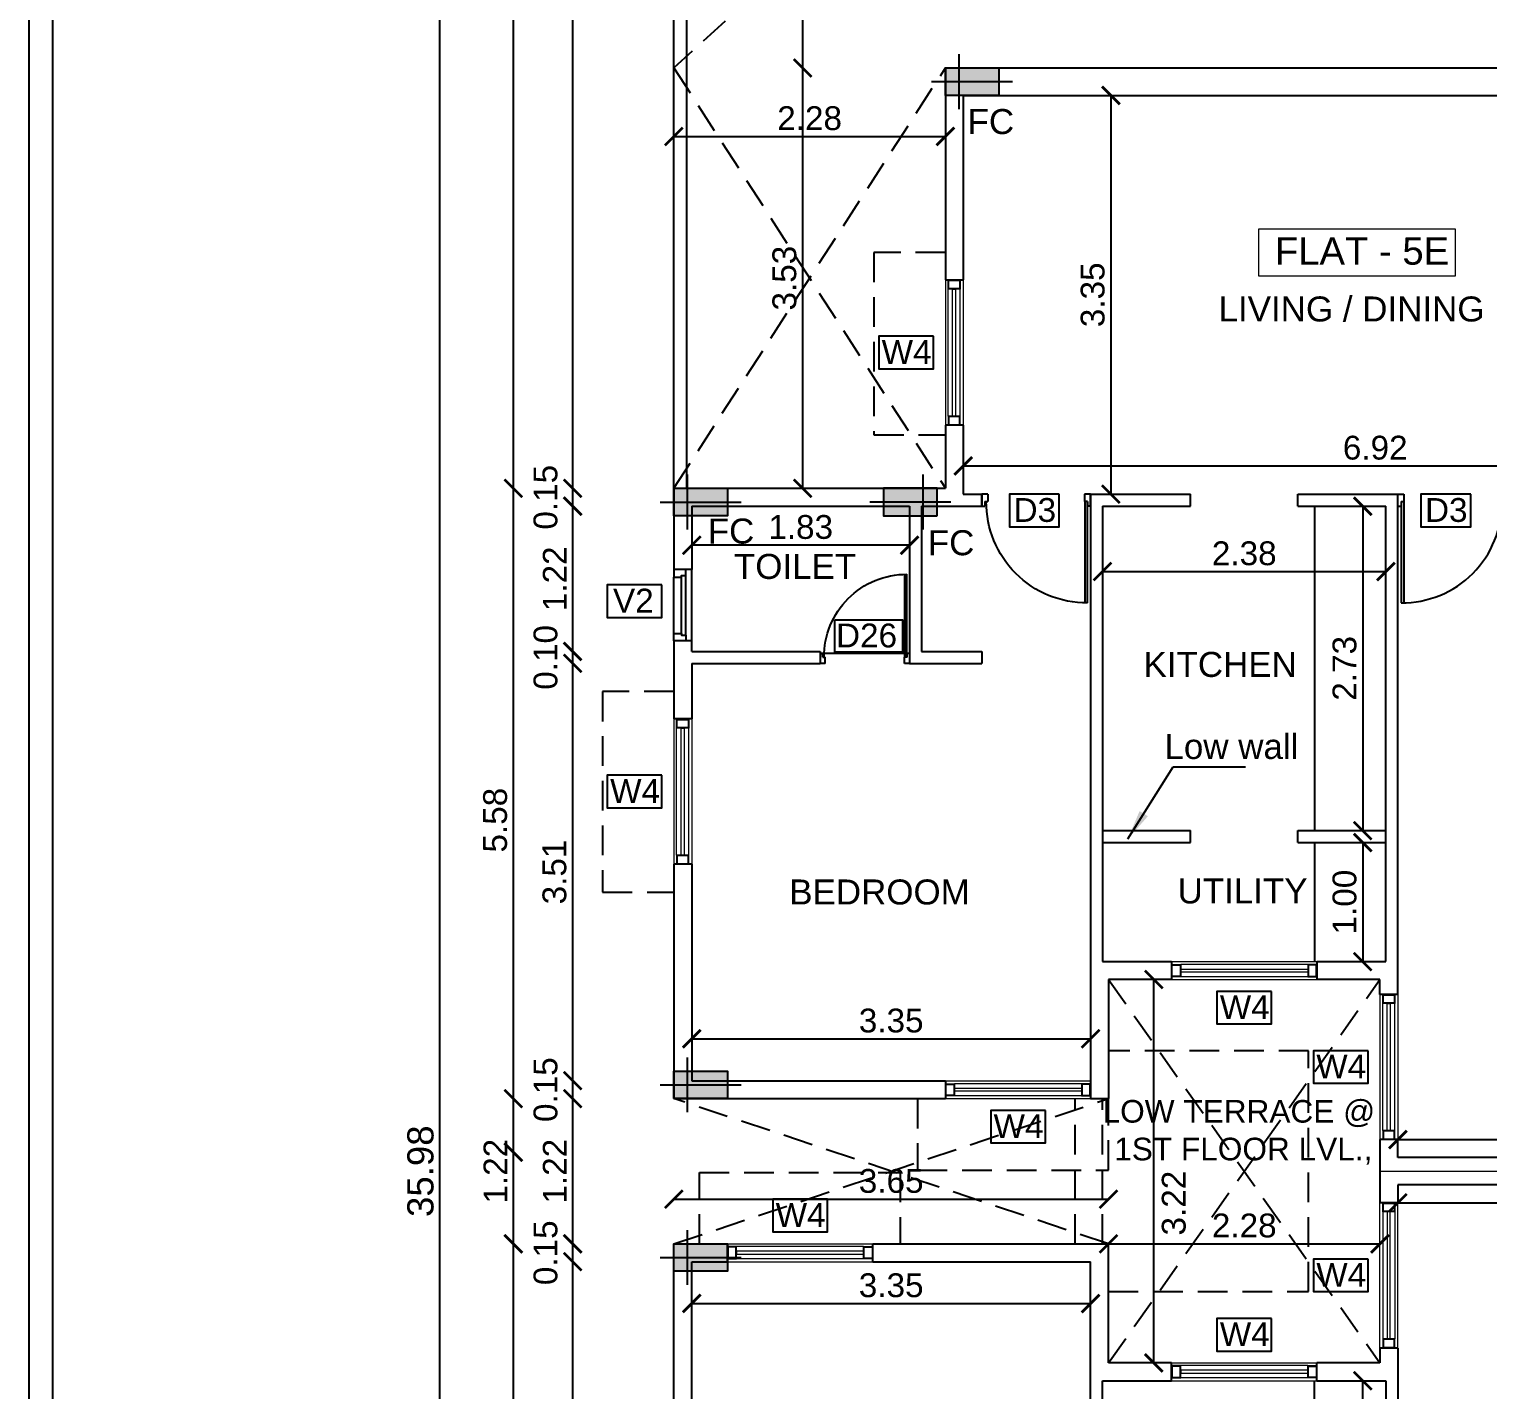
# Model space of a CAD drawing. Header units: metres. Extents: x 2130 to 3135, y 5414 to 5819.
# Drawn here: x 2903.75 to 2916, y 5629.44 to 5640.87 of the extents above; entities that cross this region are included whole.
import ezdxf
from ezdxf.enums import TextEntityAlignment as Align

# ---------------------------------------------------------------- set-up
doc = ezdxf.new("R2010")
doc.units = ezdxf.units.M
doc.header["$MEASUREMENT"] = 0
doc.header["$PDMODE"] = 34
doc.linetypes.add('HIDDEN', pattern=[0.375, 0.25, -0.125])
doc.layers.get('0').update_dxf_attribs({"lineweight": 18})
doc.layers.get('Defpoints').update_dxf_attribs({"lineweight": 18})
for name, color, linetype in [('col', 1, 'Continuous'), ('DIM', 8, 'Continuous'), ('JD', 3, 'Continuous'), ('TITLE', 7, 'Continuous'), ('WALL', 2, 'Continuous'), ('WIN', 5, 'Continuous')]:
    doc.layers.add(name, color=color, linetype=linetype)
for name, color, linetype, lineweight in [('flat name', 6, 'Continuous', 18), ('FURNITURE', 4, 'Continuous', 25), ('text', 7, 'Continuous', 25)]:
    doc.layers.add(name, color=color, linetype=linetype, lineweight=lineweight)
doc.styles.add('A1', font='arial.ttf')
doc.styles.add('R1', font='arial.ttf')
doc.dimstyles.new('DIM-CMDA', dxfattribs={"dimtxt": 0.2, "dimasz": 0.15, "dimexe": 0.05, "dimexo": 0.0625, "dimgap": 0.05, "dimtad": 1, "dimzin": 1, "dimdsep": 46, "dimtxsty": 'R1', "dimblk": 'ARCHTICK', "dimcen": 0.09, "dimse1": 1, "dimse2": 1, "dimclrd": 8, "dimclre": 8, "dimadec": 0, "dimazin": 0, "dimtm": 1e-09, "dimtfac": 1, "dimtofl": 0, "dimtmove": 2, "dimatfit": 3, "dimfxl": 0, "dimtolj": 1, "dimtzin": 0, "dimlwd": -1, "dimlwe": -1, "dimarcsym": 0})

# ---------------------------------------------------------------- blocks, each defined once
blk = doc.blocks.new('A$C451D3D78')
at = {"layer": 'WIN'}
for p, q in [((0.851, 0.887), (0, 0.887)), ((0.851, 0.866), (0.001, 0.866)), ((0.813, 0.915), (0.913, 0.915)), ((0.813, 0.915), (0.813, 0.888)), ((0.851, 0.888), (0.813, 0.888)), ((0.851, 0.888), (0.851, 0.864)), ((0.913, 0.864), (0.851, 0.864)), ((0.913, 0.915), (0.913, 0.864)), ((0.851, 0.027), (0.813, 0.027)), ((0.813, 0), (0.813, 0.027)), ((0.913, 0.051), (0.851, 0.051)), ((0.851, 0.027), (0.851, 0.051)), ((0.913, 0.051), (0.913, 0)), ((0.813, 0), (0.913, 0))]:
    blk.add_line(p, q, dxfattribs=at)
blk.add_arc((0.846, 0.885), 0.846, 179.8207, 270.3545, dxfattribs=at)
blk = doc.blocks.new('A$C43150011')
at = {"layer": 'WIN'}
for p, q in [((0.667, 0.75), (0.749, 0.75)), ((0.667, 0.75), (0.667, 0.728)), ((0.749, 0.708), (0.749, 0.75)), ((0.698, 0.728), (0.667, 0.728)), ((0.698, 0.728), (0.698, 0.708)), ((0.749, 0.708), (0.698, 0.708)), ((0.698, 0.023), (0, 0.023)), ((0.698, 0.04), (0.001, 0.04)), ((0.667, 0), (0.667, 0.022)), ((0.698, 0.022), (0.667, 0.022)), ((0.667, 0), (0.749, 0)), ((0.749, 0.042), (0.698, 0.042)), ((0.698, 0.022), (0.698, 0.042)), ((0.749, 0), (0.749, 0.042))]:
    blk.add_line(p, q, dxfattribs=at)
blk.add_lwpolyline([(0.667, 0), (0.667, 0.75)], dxfattribs=at)
blk.add_arc((0.694, 0.025), 0.693, 89.6455, 180.1793, dxfattribs=at)
blk = doc.blocks.new('A$C5D530010')
at = {"layer": 'WIN', "lineweight": 9}
blk.add_lwpolyline([(0.064, 0.077), (0.064, 1.143), (0.089, 1.143), (0.089, 0.077)], close=True, dxfattribs=at)
at = {"color": 7, "lineweight": 9}
for points in [[(0.025, 1.22), (0.127, 1.22), (0.127, 1.143), (0.025, 1.143)], [(0.025, 0), (0.025, 0.077), (0.127, 0.077), (0.127, 0)]]:
    blk.add_wipeout(points, dxfattribs=at).dxf.layer = 'WIN'
at = {"layer": 'WIN', "lineweight": 9}
for p, q in [((0, 0), (0, 1.22)), ((0.025, 1.143), (0.025, 0.077)), ((0.127, 1.143), (0.127, 0.077)), ((0.15, 0), (0.15, 1.22))]:
    blk.add_line(p, q, dxfattribs=at)
at = {"layer": 'WIN', "color": 7, "lineweight": 9}
for points in [[(0.025, 1.22), (0.025, 1.143), (0.127, 1.143), (0.127, 1.22), (0.025, 1.22)], [(0.127, 0), (0.025, 0), (0.025, 0.077), (0.127, 0.077), (0.127, 0)]]:
    blk.add_lwpolyline(points, dxfattribs=at)
for points in [[(0.031, 1.214), (0.031, 1.149), (0.121, 1.149), (0.121, 1.214)], [(0.121, 0.006), (0.031, 0.006), (0.031, 0.071), (0.121, 0.071)]]:
    blk.add_lwpolyline(points, close=True, dxfattribs=at)
blk = doc.blocks.new('A$C1E3E09E3')
at = {"layer": 'WIN'}
for p, q in [((0, 0.6), (0, 0)), ((0.05, 0.551), (0.05, 0.049)), ((0.087, 0.537), (0.087, 0.063)), ((0.15, 0.537), (0.15, 0.063))]:
    blk.add_line(p, q, dxfattribs=at)
at = {"layer": 'WIN', "color": 9}
for points in [[(0.05, 0.551), (0.05, 0.6), (0.15, 0.6), (0.15, 0.537), (0.087, 0.537), (0.087, 0.551), (0.05, 0.551)], [(0.05, 0.049), (0.05, 0), (0.15, 0), (0.15, 0.063), (0.087, 0.063), (0.087, 0.049), (0.05, 0.049)]]:
    blk.add_lwpolyline(points, dxfattribs=at)
blk = doc.blocks.new('230x450')
blk.add_hatch(color=0).paths.add_polyline_path([(1594.873, -175.039), (1595.103, -175.039), (1595.103, -175.489), (1594.873, -175.489)])
at = {"color": 0}
for p, q in [((1594.988, -174.924), (1594.988, -175.604)), ((1594.758, -175.154), (1595.218, -175.154))]:
    blk.add_line(p, q, dxfattribs=at)
blk.add_lwpolyline([(1594.873, -175.039), (1595.103, -175.039), (1595.103, -175.489), (1594.873, -175.489)], close=True, dxfattribs=at)
blk = doc.blocks.new('_ArchTick')
at = {"color": 0, "linetype": 'ByBlock', "const_width": 0.15}
blk.add_lwpolyline([(-0.5, -0.5), (0.5, 0.5)], dxfattribs=at)
blk = doc.blocks.new('*D85')
at = {"layer": 'Defpoints', "color": 0}
for p in [(2904.263, 5649.267), (2907.201, 5649.267), (2904.359, 5613.287)]:
    blk.add_point(p, dxfattribs=at)
at = {"layer": 'DIM', "color": 8}
blk.add_line((2907.201, 5613.287), (2907.201, 5649.267), dxfattribs=at)
at = {"layer": 'DIM', "color": 8, "xscale": 0.15, "yscale": 0.15, "zscale": 0.15}
for p, rotation in [((2907.201, 5649.267), 90), ((2907.201, 5613.287), 270)]:
    blk.add_blockref('_ArchTick', p, dxfattribs=dict(at, rotation=rotation))
at = {"layer": 'DIM', "color": 2, "insert": (2907.039, 5631.277), "char_height": 0.22, "attachment_point": 5, "rotation": 90, "style": 'R1'}
blk.add_mtext('\\A1;35.98', dxfattribs=at)
blk = doc.blocks.new('*D291')
at = {"layer": 'Defpoints', "color": 0}
for p in [(2909.89, 5649.267), (2908.316, 5637.012), (2910.131, 5637.012)]:
    blk.add_point(p, dxfattribs=at)
at = {"layer": 'DIM', "color": 8}
blk.add_line((2908.316, 5649.267), (2908.316, 5637.012), dxfattribs=at)
at = {"layer": 'DIM', "color": 8, "xscale": 0.15, "yscale": 0.15, "zscale": 0.15}
for p, rotation in [((2908.316, 5649.267), 90), ((2908.316, 5637.012), 270)]:
    blk.add_blockref('_ArchTick', p, dxfattribs=dict(at, rotation=rotation))
at = {"layer": 'DIM', "color": 0, "insert": (2908.164, 5643.14), "char_height": 0.2, "attachment_point": 5, "rotation": 90, "style": 'R1'}
blk.add_mtext('\\A1;12.26', dxfattribs=at)
blk = doc.blocks.new('*D292')
at = {"layer": 'Defpoints', "color": 0}
for p in [(2910.131, 5637.012), (2908.316, 5636.862), (2910.068, 5636.862)]:
    blk.add_point(p, dxfattribs=at)
at = {"layer": 'DIM', "color": 8}
blk.add_line((2908.316, 5637.012), (2908.316, 5636.862), dxfattribs=at)
at = {"layer": 'DIM', "color": 8, "xscale": 0.15, "yscale": 0.15, "zscale": 0.15}
for p, rotation in [((2908.316, 5637.012), 90), ((2908.316, 5636.862), 270)]:
    blk.add_blockref('_ArchTick', p, dxfattribs=dict(at, rotation=rotation))
at = {"layer": 'DIM', "color": 0, "insert": (2908.089, 5636.937), "char_height": 0.2, "attachment_point": 5, "rotation": 90, "style": 'R1'}
blk.add_mtext('\\A1;0.15', dxfattribs=at)
blk = doc.blocks.new('*D293')
at = {"layer": 'Defpoints', "color": 0}
for p in [(2910.068, 5636.862), (2908.316, 5635.642), (2909.965, 5635.642)]:
    blk.add_point(p, dxfattribs=at)
at = {"layer": 'DIM', "color": 8}
blk.add_line((2908.316, 5636.862), (2908.316, 5635.642), dxfattribs=at)
at = {"layer": 'DIM', "color": 8, "xscale": 0.15, "yscale": 0.15, "zscale": 0.15}
for p, rotation in [((2908.316, 5636.862), 90), ((2908.316, 5635.642), 270)]:
    blk.add_blockref('_ArchTick', p, dxfattribs=dict(at, rotation=rotation))
at = {"layer": 'DIM', "color": 0, "insert": (2908.166, 5636.252), "char_height": 0.2, "attachment_point": 5, "rotation": 90, "style": 'R1'}
blk.add_mtext('\\A1;1.22', dxfattribs=at)
blk = doc.blocks.new('*D294')
at = {"layer": 'Defpoints', "color": 0}
for p in [(2908.316, 5635.542), (2909.965, 5635.642), (2909.993, 5635.542)]:
    blk.add_point(p, dxfattribs=at)
at = {"layer": 'DIM', "color": 8}
blk.add_line((2908.316, 5635.642), (2908.316, 5635.542), dxfattribs=at)
at = {"layer": 'DIM', "color": 8, "xscale": 0.15, "yscale": 0.15, "zscale": 0.15}
for p, rotation in [((2908.316, 5635.642), 90), ((2908.316, 5635.542), 270)]:
    blk.add_blockref('_ArchTick', p, dxfattribs=dict(at, rotation=rotation))
at = {"layer": 'DIM', "color": 0, "insert": (2908.089, 5635.592), "char_height": 0.2, "attachment_point": 5, "rotation": 90, "style": 'R1'}
blk.add_mtext('\\A1;0.10', dxfattribs=at)
blk = doc.blocks.new('*D295')
at = {"layer": 'Defpoints', "color": 0}
for p in [(2909.993, 5635.542), (2908.316, 5632.037), (2910.051, 5632.037)]:
    blk.add_point(p, dxfattribs=at)
at = {"layer": 'DIM', "color": 8}
blk.add_line((2908.316, 5635.542), (2908.316, 5632.037), dxfattribs=at)
at = {"layer": 'DIM', "color": 8, "xscale": 0.15, "yscale": 0.15, "zscale": 0.15}
for p, rotation in [((2908.316, 5635.542), 90), ((2908.316, 5632.037), 270)]:
    blk.add_blockref('_ArchTick', p, dxfattribs=dict(at, rotation=rotation))
at = {"layer": 'DIM', "color": 0, "insert": (2908.164, 5633.79), "char_height": 0.2, "attachment_point": 5, "rotation": 90, "style": 'R1'}
blk.add_mtext('\\A1;3.51', dxfattribs=at)
blk = doc.blocks.new('*D296')
at = {"layer": 'Defpoints', "color": 0}
for p in [(2910.051, 5632.037), (2908.316, 5631.887), (2910.037, 5631.887)]:
    blk.add_point(p, dxfattribs=at)
at = {"layer": 'DIM', "color": 8}
blk.add_line((2908.316, 5632.037), (2908.316, 5631.887), dxfattribs=at)
at = {"layer": 'DIM', "color": 8, "xscale": 0.15, "yscale": 0.15, "zscale": 0.15}
for p, rotation in [((2908.316, 5632.037), 90), ((2908.316, 5631.887), 270)]:
    blk.add_blockref('_ArchTick', p, dxfattribs=dict(at, rotation=rotation))
at = {"layer": 'DIM', "color": 0, "insert": (2908.089, 5631.962), "char_height": 0.2, "attachment_point": 5, "rotation": 90, "style": 'R1'}
blk.add_mtext('\\A1;0.15', dxfattribs=at)
blk = doc.blocks.new('*D297')
at = {"layer": 'Defpoints', "color": 0}
for p in [(2910.037, 5631.887), (2908.316, 5630.667), (2911.263, 5630.667)]:
    blk.add_point(p, dxfattribs=at)
at = {"layer": 'DIM', "color": 8}
blk.add_line((2908.316, 5631.887), (2908.316, 5630.667), dxfattribs=at)
at = {"layer": 'DIM', "color": 8, "xscale": 0.15, "yscale": 0.15, "zscale": 0.15}
for p, rotation in [((2908.316, 5631.887), 90), ((2908.316, 5630.667), 270)]:
    blk.add_blockref('_ArchTick', p, dxfattribs=dict(at, rotation=rotation))
at = {"layer": 'DIM', "color": 0, "insert": (2908.166, 5631.277), "char_height": 0.2, "attachment_point": 5, "rotation": 90, "style": 'R1'}
blk.add_mtext('\\A1;1.22', dxfattribs=at)
blk = doc.blocks.new('*D298')
at = {"layer": 'Defpoints', "color": 0}
for p in [(2911.263, 5630.667), (2908.316, 5630.517), (2911.221, 5630.517)]:
    blk.add_point(p, dxfattribs=at)
at = {"layer": 'DIM', "color": 8}
blk.add_line((2908.316, 5630.667), (2908.316, 5630.517), dxfattribs=at)
at = {"layer": 'DIM', "color": 8, "xscale": 0.15, "yscale": 0.15, "zscale": 0.15}
for p, rotation in [((2908.316, 5630.667), 90), ((2908.316, 5630.517), 270)]:
    blk.add_blockref('_ArchTick', p, dxfattribs=dict(at, rotation=rotation))
at = {"layer": 'DIM', "color": 0, "insert": (2908.089, 5630.592), "char_height": 0.2, "attachment_point": 5, "rotation": 90, "style": 'R1'}
blk.add_mtext('\\A1;0.15', dxfattribs=at)
blk = doc.blocks.new('*D299')
at = {"layer": 'Defpoints', "color": 0}
for p in [(2911.221, 5630.517), (2908.316, 5627.012), (2910.005, 5627.012)]:
    blk.add_point(p, dxfattribs=at)
at = {"layer": 'DIM', "color": 8}
blk.add_line((2908.316, 5630.517), (2908.316, 5627.012), dxfattribs=at)
at = {"layer": 'DIM', "color": 8, "xscale": 0.15, "yscale": 0.15, "zscale": 0.15}
for p, rotation in [((2908.316, 5630.517), 90), ((2908.316, 5627.012), 270)]:
    blk.add_blockref('_ArchTick', p, dxfattribs=dict(at, rotation=rotation))
at = {"layer": 'DIM', "color": 0, "insert": (2908.164, 5628.765), "char_height": 0.2, "attachment_point": 5, "rotation": 90, "style": 'R1'}
blk.add_mtext('\\A1;3.51', dxfattribs=at)
blk = doc.blocks.new('*D310')
at = {"layer": 'Defpoints', "color": 0}
for p in [(2907.818, 5631.887), (2910.824, 5631.887), (2911.263, 5630.667)]:
    blk.add_point(p, dxfattribs=at)
at = {"layer": 'DIM', "color": 8}
blk.add_line((2907.818, 5630.667), (2907.818, 5631.887), dxfattribs=at)
at = {"layer": 'DIM', "color": 8, "xscale": 0.15, "yscale": 0.15, "zscale": 0.15}
for p, rotation in [((2907.818, 5631.887), 90), ((2907.818, 5630.667), 270)]:
    blk.add_blockref('_ArchTick', p, dxfattribs=dict(at, rotation=rotation))
at = {"layer": 'DIM', "color": 4, "insert": (2907.668, 5631.277), "char_height": 0.2, "attachment_point": 5, "rotation": 90, "style": 'R1'}
blk.add_mtext('\\A1;1.22', dxfattribs=at)
blk = doc.blocks.new('*D311')
at = {"layer": 'Defpoints', "color": 0}
for p in [(2907.818, 5637.012), (2910.131, 5637.012), (2910.824, 5631.437)]:
    blk.add_point(p, dxfattribs=at)
at = {"layer": 'DIM', "color": 8}
blk.add_line((2907.818, 5631.437), (2907.818, 5637.012), dxfattribs=at)
at = {"layer": 'DIM', "color": 8, "xscale": 0.15, "yscale": 0.15, "zscale": 0.15}
for p, rotation in [((2907.818, 5637.012), 90), ((2907.818, 5631.437), 270)]:
    blk.add_blockref('_ArchTick', p, dxfattribs=dict(at, rotation=rotation))
at = {"layer": 'DIM', "color": 4, "insert": (2907.666, 5634.225), "char_height": 0.2, "attachment_point": 5, "rotation": 90, "style": 'R1'}
blk.add_mtext('\\A1;5.58', dxfattribs=at)
blk = doc.blocks.new('*D137')
at = {"layer": 'Defpoints', "color": 0}
for p in [(2912.317, 5649.267), (2910.247, 5640.542), (2912.808, 5640.542)]:
    blk.add_point(p, dxfattribs=at)
at = {"layer": 'DIM', "color": 8}
blk.add_line((2910.247, 5649.267), (2910.247, 5640.542), dxfattribs=at)
at = {"layer": 'DIM', "color": 8, "xscale": 0.15, "yscale": 0.15, "zscale": 0.15}
for p, rotation in [((2910.247, 5649.267), 90), ((2910.247, 5640.542), 270)]:
    blk.add_blockref('_ArchTick', p, dxfattribs=dict(at, rotation=rotation))
at = {"layer": 'DIM', "color": 0, "insert": (2910.095, 5644.905), "char_height": 0.2, "attachment_point": 5, "rotation": 90, "style": 'R1'}
blk.add_mtext('\\A1;8.73', dxfattribs=at)
blk = doc.blocks.new('*D163')
at = {"layer": 'Defpoints', "color": 0}
for p in [(2909.166, 5639.964), (2911.446, 5639.967), (2911.446, 5639.964)]:
    blk.add_point(p, dxfattribs=at)
at = {"layer": 'DIM', "color": 8}
blk.add_line((2909.166, 5639.967), (2911.446, 5639.967), dxfattribs=at)
at = {"layer": 'DIM', "color": 8, "xscale": 0.15, "yscale": 0.15, "zscale": 0.15, "rotation": 180}
blk.add_blockref('_ArchTick', (2909.166, 5639.967), dxfattribs=at)
at = {"layer": 'DIM', "color": 8, "xscale": 0.15, "yscale": 0.15, "zscale": 0.15}
blk.add_blockref('_ArchTick', (2911.446, 5639.967), dxfattribs=at)
at = {"layer": 'DIM', "color": 0, "insert": (2910.306, 5640.119), "char_height": 0.2, "attachment_point": 5, "style": 'R1'}
blk.add_mtext('\\A1;2.28', dxfattribs=at)
blk = doc.blocks.new('*D164')
at = {"layer": 'Defpoints', "color": 0}
for p in [(2918.516, 5637.2), (2911.596, 5637.074), (2918.516, 5637.036)]:
    blk.add_point(p, dxfattribs=at)
at = {"layer": 'DIM', "color": 8}
blk.add_line((2911.596, 5637.2), (2918.516, 5637.2), dxfattribs=at)
at = {"layer": 'DIM', "color": 8, "xscale": 0.15, "yscale": 0.15, "zscale": 0.15, "rotation": 180}
blk.add_blockref('_ArchTick', (2911.596, 5637.2), dxfattribs=at)
at = {"layer": 'DIM', "color": 8, "xscale": 0.15, "yscale": 0.15, "zscale": 0.15}
blk.add_blockref('_ArchTick', (2918.516, 5637.2), dxfattribs=at)
at = {"layer": 'DIM', "color": 0, "insert": (2915.056, 5637.352), "char_height": 0.2, "attachment_point": 5, "style": 'R1'}
blk.add_mtext('\\A1;6.92', dxfattribs=at)
blk = doc.blocks.new('*D165')
at = {"layer": 'Defpoints', "color": 0}
for p in [(2909.316, 5636.744), (2911.146, 5636.662), (2909.316, 5636.534)]:
    blk.add_point(p, dxfattribs=at)
at = {"layer": 'DIM', "color": 8}
blk.add_line((2911.146, 5636.534), (2909.316, 5636.534), dxfattribs=at)
at = {"layer": 'DIM', "color": 8, "xscale": 0.15, "yscale": 0.15, "zscale": 0.15, "rotation": 180}
blk.add_blockref('_ArchTick', (2909.316, 5636.534), dxfattribs=at)
at = {"layer": 'DIM', "color": 8, "xscale": 0.15, "yscale": 0.15, "zscale": 0.15}
blk.add_blockref('_ArchTick', (2911.146, 5636.534), dxfattribs=at)
at = {"layer": 'DIM', "color": 0, "insert": (2910.231, 5636.686), "char_height": 0.2, "attachment_point": 5, "style": 'R1'}
blk.add_mtext('\\A1;1.83', dxfattribs=at)
blk = doc.blocks.new('*D166')
at = {"layer": 'Defpoints', "color": 0}
for p in [(2913.247, 5640.312), (2912.836, 5636.962), (2913.247, 5636.962)]:
    blk.add_point(p, dxfattribs=at)
at = {"layer": 'DIM', "color": 8}
blk.add_line((2912.836, 5640.312), (2912.836, 5636.962), dxfattribs=at)
at = {"layer": 'DIM', "color": 8, "xscale": 0.15, "yscale": 0.15, "zscale": 0.15}
for p, rotation in [((2912.836, 5640.312), 90), ((2912.836, 5636.962), 270)]:
    blk.add_blockref('_ArchTick', p, dxfattribs=dict(at, rotation=rotation))
at = {"layer": 'DIM', "color": 0, "insert": (2912.684, 5638.637), "char_height": 0.2, "attachment_point": 5, "rotation": 90, "style": 'R1'}
blk.add_mtext('\\A1;3.35', dxfattribs=at)
blk = doc.blocks.new('*D167')
at = {"layer": 'Defpoints', "color": 0}
for p in [(2909.316, 5632.631), (2912.666, 5632.631), (2912.666, 5632.389)]:
    blk.add_point(p, dxfattribs=at)
at = {"layer": 'DIM', "color": 8}
blk.add_line((2909.316, 5632.389), (2912.666, 5632.389), dxfattribs=at)
at = {"layer": 'DIM', "color": 8, "xscale": 0.15, "yscale": 0.15, "zscale": 0.15, "rotation": 180}
blk.add_blockref('_ArchTick', (2909.316, 5632.389), dxfattribs=at)
at = {"layer": 'DIM', "color": 8, "xscale": 0.15, "yscale": 0.15, "zscale": 0.15}
blk.add_blockref('_ArchTick', (2912.666, 5632.389), dxfattribs=at)
at = {"layer": 'DIM', "color": 0, "insert": (2910.991, 5632.541), "char_height": 0.2, "attachment_point": 5, "style": 'R1'}
blk.add_mtext('\\A1;3.35', dxfattribs=at)
blk = doc.blocks.new('*D168')
at = {"layer": 'Defpoints', "color": 0}
for p in [(2914.776, 5636.862), (2914.776, 5634.137), (2914.951, 5634.137)]:
    blk.add_point(p, dxfattribs=at)
at = {"layer": 'DIM', "color": 8}
blk.add_line((2914.951, 5636.862), (2914.951, 5634.137), dxfattribs=at)
at = {"layer": 'DIM', "color": 8, "xscale": 0.15, "yscale": 0.15, "zscale": 0.15}
for p, rotation in [((2914.951, 5636.862), 90), ((2914.951, 5634.137), 270)]:
    blk.add_blockref('_ArchTick', p, dxfattribs=dict(at, rotation=rotation))
at = {"layer": 'DIM', "color": 0, "insert": (2914.799, 5635.5), "char_height": 0.2, "attachment_point": 5, "rotation": 90, "style": 'R1'}
blk.add_mtext('\\A1;2.73', dxfattribs=at)
blk = doc.blocks.new('*D169')
at = {"layer": 'Defpoints', "color": 0}
for p in [(2914.776, 5634.037), (2914.776, 5633.037), (2914.951, 5633.037)]:
    blk.add_point(p, dxfattribs=at)
at = {"layer": 'DIM', "color": 8}
blk.add_line((2914.951, 5634.037), (2914.951, 5633.037), dxfattribs=at)
at = {"layer": 'DIM', "color": 8, "xscale": 0.15, "yscale": 0.15, "zscale": 0.15}
for p, rotation in [((2914.951, 5634.037), 90), ((2914.951, 5633.037), 270)]:
    blk.add_blockref('_ArchTick', p, dxfattribs=dict(at, rotation=rotation))
at = {"layer": 'DIM', "color": 0, "insert": (2914.799, 5633.537), "char_height": 0.2, "attachment_point": 5, "rotation": 90, "style": 'R1'}
blk.add_mtext('\\A1;1.00', dxfattribs=at)
blk = doc.blocks.new('*D170')
at = {"layer": 'Defpoints', "color": 0}
for p in [(2915.146, 5636.313), (2912.766, 5636.095), (2915.146, 5636.095)]:
    blk.add_point(p, dxfattribs=at)
at = {"layer": 'DIM', "color": 8}
blk.add_line((2912.766, 5636.313), (2915.146, 5636.313), dxfattribs=at)
at = {"layer": 'DIM', "color": 8, "xscale": 0.15, "yscale": 0.15, "zscale": 0.15, "rotation": 180}
blk.add_blockref('_ArchTick', (2912.766, 5636.313), dxfattribs=at)
at = {"layer": 'DIM', "color": 8, "xscale": 0.15, "yscale": 0.15, "zscale": 0.15}
blk.add_blockref('_ArchTick', (2915.146, 5636.313), dxfattribs=at)
at = {"layer": 'DIM', "color": 0, "insert": (2913.956, 5636.465), "char_height": 0.2, "attachment_point": 5, "style": 'R1'}
blk.add_mtext('\\A1;2.38', dxfattribs=at)
blk = doc.blocks.new('*D174')
at = {"layer": 'Defpoints', "color": 0}
for p in [(2915.246, 5632.942), (2918.596, 5632.942), (2918.596, 5631.542)]:
    blk.add_point(p, dxfattribs=at)
at = {"layer": 'DIM', "color": 8}
blk.add_line((2915.246, 5631.542), (2918.596, 5631.542), dxfattribs=at)
at = {"layer": 'DIM', "color": 8, "xscale": 0.15, "yscale": 0.15, "zscale": 0.15, "rotation": 180}
blk.add_blockref('_ArchTick', (2915.246, 5631.542), dxfattribs=at)
at = {"layer": 'DIM', "color": 8, "xscale": 0.15, "yscale": 0.15, "zscale": 0.15}
blk.add_blockref('_ArchTick', (2918.596, 5631.542), dxfattribs=at)
at = {"layer": 'DIM', "color": 0, "insert": (2916.921, 5631.695), "char_height": 0.2, "attachment_point": 5, "style": 'R1'}
blk.add_mtext('\\A1;3.35', dxfattribs=at)
blk = doc.blocks.new('*D380')
at = {"layer": 'Defpoints', "color": 0}
for p in [(2912.666, 5630.166), (2909.316, 5629.924), (2912.666, 5629.924)]:
    blk.add_point(p, dxfattribs=at)
at = {"layer": 'DIM', "color": 8}
blk.add_line((2909.316, 5630.166), (2912.666, 5630.166), dxfattribs=at)
at = {"layer": 'DIM', "color": 8, "xscale": 0.15, "yscale": 0.15, "zscale": 0.15, "rotation": 180}
blk.add_blockref('_ArchTick', (2909.316, 5630.166), dxfattribs=at)
at = {"layer": 'DIM', "color": 8, "xscale": 0.15, "yscale": 0.15, "zscale": 0.15}
blk.add_blockref('_ArchTick', (2912.666, 5630.166), dxfattribs=at)
at = {"layer": 'DIM', "color": 0, "insert": (2910.991, 5630.318), "char_height": 0.2, "attachment_point": 5, "style": 'R1'}
blk.add_mtext('\\A1;3.35', dxfattribs=at)
blk = doc.blocks.new('*D382')
at = {"layer": 'Defpoints', "color": 0}
for p in [(2914.776, 5629.517), (2914.951, 5629.517), (2914.776, 5628.517)]:
    blk.add_point(p, dxfattribs=at)
at = {"layer": 'DIM', "color": 8}
blk.add_line((2914.951, 5628.517), (2914.951, 5629.517), dxfattribs=at)
at = {"layer": 'DIM', "color": 8, "xscale": 0.15, "yscale": 0.15, "zscale": 0.15}
for p, rotation in [((2914.951, 5629.517), 90), ((2914.951, 5628.517), 270)]:
    blk.add_blockref('_ArchTick', p, dxfattribs=dict(at, rotation=rotation))
at = {"layer": 'DIM', "color": 0, "insert": (2914.799, 5629.017), "char_height": 0.2, "attachment_point": 5, "rotation": 90, "style": 'R1'}
blk.add_mtext('\\A1;1.00', dxfattribs=at)
blk = doc.blocks.new('*D387')
at = {"layer": 'Defpoints', "color": 0}
for p in [(2918.596, 5631.012), (2915.246, 5629.612), (2918.596, 5629.612)]:
    blk.add_point(p, dxfattribs=at)
at = {"layer": 'DIM', "color": 8}
for p, q in [((2915.246, 5631.012), (2916.611, 5631.012)), ((2918.596, 5631.012), (2917.232, 5631.012))]:
    blk.add_line(p, q, dxfattribs=at)
at = {"layer": 'DIM', "color": 8, "xscale": 0.15, "yscale": 0.15, "zscale": 0.15, "rotation": 180}
blk.add_blockref('_ArchTick', (2915.246, 5631.012), dxfattribs=at)
at = {"layer": 'DIM', "color": 8, "xscale": 0.15, "yscale": 0.15, "zscale": 0.15}
blk.add_blockref('_ArchTick', (2918.596, 5631.012), dxfattribs=at)
at = {"layer": 'DIM', "color": 0, "insert": (2916.921, 5630.861), "char_height": 0.2, "attachment_point": 5, "style": 'R1'}
blk.add_mtext('\\A1;3.35', dxfattribs=at)
blk = doc.blocks.new('*D397')
at = {"layer": 'Defpoints', "color": 0}
for p in [(2907.818, 5649.267), (2910.131, 5649.267), (2910.131, 5637.012)]:
    blk.add_point(p, dxfattribs=at)
at = {"layer": 'DIM', "color": 8}
blk.add_line((2907.818, 5637.012), (2907.818, 5649.267), dxfattribs=at)
at = {"layer": 'DIM', "color": 8, "xscale": 0.15, "yscale": 0.15, "zscale": 0.15}
for p, rotation in [((2907.818, 5649.267), 90), ((2907.818, 5637.012), 270)]:
    blk.add_blockref('_ArchTick', p, dxfattribs=dict(at, rotation=rotation))
at = {"layer": 'DIM', "color": 4, "insert": (2907.666, 5643.14), "char_height": 0.2, "attachment_point": 5, "rotation": 90, "style": 'R1'}
blk.add_mtext('\\A1;12.26', dxfattribs=at)
blk = doc.blocks.new('*D398')
at = {"layer": 'Defpoints', "color": 0}
for p in [(2912.139, 5640.542), (2910.131, 5637.012), (2910.247, 5637.012)]:
    blk.add_point(p, dxfattribs=at)
at = {"layer": 'DIM', "color": 8}
blk.add_line((2910.247, 5640.542), (2910.247, 5637.012), dxfattribs=at)
at = {"layer": 'DIM', "color": 8, "xscale": 0.15, "yscale": 0.15, "zscale": 0.15}
for p, rotation in [((2910.247, 5640.542), 90), ((2910.247, 5637.012), 270)]:
    blk.add_blockref('_ArchTick', p, dxfattribs=dict(at, rotation=rotation))
at = {"layer": 'DIM', "color": 0, "insert": (2910.095, 5638.777), "char_height": 0.2, "attachment_point": 5, "rotation": 90, "style": 'R1'}
blk.add_mtext('\\A1;3.53', dxfattribs=at)
blk = doc.blocks.new('*D721')
at = {"layer": 'Defpoints', "color": 0}
for p in [(2907.818, 5630.667), (2911.495, 5630.667), (2909.972, 5625.542)]:
    blk.add_point(p, dxfattribs=at)
at = {"layer": 'DIM', "color": 8}
blk.add_line((2907.818, 5625.542), (2907.818, 5630.667), dxfattribs=at)
at = {"layer": 'DIM', "color": 8, "xscale": 0.15, "yscale": 0.15, "zscale": 0.15}
for p, rotation in [((2907.818, 5630.667), 90), ((2907.818, 5625.542), 270)]:
    blk.add_blockref('_ArchTick', p, dxfattribs=dict(at, rotation=rotation))
at = {"layer": 'DIM', "color": 4, "insert": (2907.666, 5628.105), "char_height": 0.2, "attachment_point": 5, "rotation": 90, "style": 'R1'}
blk.add_mtext('\\A1;5.13', dxfattribs=at)
blk = doc.blocks.new('*D403')
at = {"layer": 'Defpoints', "color": 0}
for p in [(2912.816, 5631.042), (2909.166, 5630.958), (2912.816, 5630.667)]:
    blk.add_point(p, dxfattribs=at)
at = {"layer": 'DIM', "color": 8}
blk.add_line((2909.166, 5631.042), (2912.816, 5631.042), dxfattribs=at)
at = {"layer": 'DIM', "color": 8, "xscale": 0.15, "yscale": 0.15, "zscale": 0.15, "rotation": 180}
blk.add_blockref('_ArchTick', (2909.166, 5631.042), dxfattribs=at)
at = {"layer": 'DIM', "color": 8, "xscale": 0.15, "yscale": 0.15, "zscale": 0.15}
blk.add_blockref('_ArchTick', (2912.816, 5631.042), dxfattribs=at)
at = {"layer": 'DIM', "color": 0, "insert": (2910.991, 5631.194), "char_height": 0.2, "attachment_point": 5, "style": 'R1'}
blk.add_mtext('\\A1;3.65', dxfattribs=at)
blk = doc.blocks.new('*D404')
at = {"layer": 'Defpoints', "color": 0}
for p in [(2915.096, 5631.119), (2915.096, 5630.667), (2912.816, 5630.545)]:
    blk.add_point(p, dxfattribs=at)
at = {"layer": 'DIM', "color": 8}
blk.add_line((2912.816, 5630.667), (2915.096, 5630.667), dxfattribs=at)
at = {"layer": 'DIM', "color": 8, "xscale": 0.15, "yscale": 0.15, "zscale": 0.15, "rotation": 180}
blk.add_blockref('_ArchTick', (2912.816, 5630.667), dxfattribs=at)
at = {"layer": 'DIM', "color": 8, "xscale": 0.15, "yscale": 0.15, "zscale": 0.15}
blk.add_blockref('_ArchTick', (2915.096, 5630.667), dxfattribs=at)
at = {"layer": 'DIM', "color": 0, "insert": (2913.956, 5630.82), "char_height": 0.2, "attachment_point": 5, "style": 'R1'}
blk.add_mtext('\\A1;2.28', dxfattribs=at)
blk = doc.blocks.new('*D405')
at = {"layer": 'Defpoints', "color": 0}
for p in [(2913.081, 5632.887), (2913.196, 5632.887), (2913.001, 5629.667)]:
    blk.add_point(p, dxfattribs=at)
at = {"layer": 'DIM', "color": 8}
blk.add_line((2913.196, 5629.667), (2913.196, 5632.887), dxfattribs=at)
at = {"layer": 'DIM', "color": 8, "xscale": 0.15, "yscale": 0.15, "zscale": 0.15}
for p, rotation in [((2913.196, 5632.887), 90), ((2913.196, 5629.667), 270)]:
    blk.add_blockref('_ArchTick', p, dxfattribs=dict(at, rotation=rotation))
at = {"layer": 'DIM', "color": 0, "insert": (2913.365, 5631.009), "char_height": 0.2, "attachment_point": 5, "rotation": 90, "style": 'R1'}
blk.add_mtext('\\A1;3.22', dxfattribs=at)

msp = doc.modelspace()

# ---------------------------------------------------------------- linework, layer by layer
at = {"color": 4}
for points in [[(2909.166, 5631.887), (2912.816, 5631.887), (2912.816, 5632.887), (2915.096, 5632.887), (2915.096, 5631.277), (2918.746, 5631.277), (2918.746, 5640.542), (2911.446, 5640.542), (2911.446, 5637.012), (2909.166, 5637.012)], [(2909.166, 5630.667), (2912.816, 5630.667), (2912.816, 5629.667), (2915.096, 5629.667), (2915.096, 5631.277), (2918.746, 5631.277), (2918.746, 5622.127), (2911.446, 5622.127), (2911.446, 5625.542), (2909.166, 5625.542)]]:
    msp.add_lwpolyline(points, close=True, dxfattribs=at)
at = {"layer": 'flat name', "color": 5}
msp.add_lwpolyline([(2914.079, 5639.19), (2915.728, 5639.19), (2915.728, 5638.794), (2914.079, 5638.794)], close=True, dxfattribs=at)
at = {"layer": 'FURNITURE'}
msp.add_line((2914.546, 5636.862), (2914.546, 5634.137), dxfattribs=at)
at = {"layer": 'JD', "color": 8}
for points in [[(2911.346, 5638.289), (2910.887, 5638.289), (2910.887, 5638.016), (2911.346, 5638.016)], [(2912.403, 5636.962), (2911.984, 5636.962), (2911.984, 5636.689), (2912.403, 5636.689)], [(2915.858, 5636.962), (2915.439, 5636.962), (2915.439, 5636.689), (2915.858, 5636.689)], [(2909.066, 5636.201), (2908.607, 5636.201), (2908.607, 5635.928), (2909.066, 5635.928)], [(2910.518, 5635.908), (2911.087, 5635.908), (2911.087, 5635.635), (2910.518, 5635.635)], [(2909.066, 5634.602), (2908.607, 5634.602), (2908.607, 5634.329), (2909.066, 5634.329)], [(2914.186, 5632.787), (2913.727, 5632.787), (2913.727, 5632.514), (2914.186, 5632.514)], [(2914.996, 5632.289), (2914.537, 5632.289), (2914.537, 5632.016), (2914.996, 5632.016)], [(2912.286, 5631.787), (2911.827, 5631.787), (2911.827, 5631.514), (2912.286, 5631.514)], [(2910.456, 5631.041), (2909.997, 5631.041), (2909.997, 5630.767), (2910.456, 5630.767)], [(2914.996, 5630.539), (2914.537, 5630.539), (2914.537, 5630.266), (2914.996, 5630.266)], [(2914.186, 5630.041), (2913.727, 5630.041), (2913.727, 5629.767), (2914.186, 5629.767)]]:
    msp.add_lwpolyline(points, close=True, dxfattribs=at)
at = {"layer": 'WALL', "color": 8, "linetype": 'HIDDEN'}
msp.add_line((2918.746, 5649.267), (2909.166, 5640.542), dxfattribs=at)
at = {"layer": 'WALL'}
for p, q in [((2911.446, 5640.542), (2918.746, 5640.542)), ((2911.596, 5640.312), (2918.746, 5640.312)), ((2909.166, 5637.012), (2911.446, 5637.012)), ((2911.596, 5636.962), (2911.751, 5636.962)), ((2912.666, 5636.962), (2913.506, 5636.962)), ((2914.406, 5636.962), (2915.246, 5636.962)), ((2909.316, 5636.862), (2911.146, 5636.862)), ((2911.246, 5636.862), (2911.751, 5636.862)), ((2912.766, 5636.862), (2913.506, 5636.862)), ((2914.406, 5636.862), (2915.146, 5636.862)), ((2909.316, 5636.33), (2909.166, 5636.33)), ((2909.316, 5635.73), (2909.166, 5635.73)), ((2909.316, 5635.642), (2910.396, 5635.642)), ((2909.316, 5635.542), (2910.396, 5635.542)), ((2911.146, 5635.542), (2911.751, 5635.542)), ((2911.246, 5635.642), (2911.751, 5635.642))]:
    msp.add_line(p, q, dxfattribs=at)
at = {"layer": 'WALL', "color": 2}
for p, q in [((2911.446, 5640.542), (2911.446, 5638.762)), ((2911.596, 5640.312), (2911.596, 5638.762)), ((2911.596, 5637.542), (2911.596, 5636.962)), ((2909.166, 5637.012), (2909.166, 5636.33)), ((2911.751, 5636.962), (2911.751, 5636.862)), ((2912.666, 5636.962), (2912.666, 5632.037)), ((2915.246, 5632.762), (2915.246, 5636.962)), ((2909.316, 5636.862), (2909.316, 5636.33)), ((2911.146, 5636.862), (2911.146, 5635.542)), ((2911.246, 5636.862), (2911.246, 5635.642)), ((2912.766, 5636.862), (2912.766, 5633.037)), ((2915.146, 5633.037), (2915.146, 5636.862)), ((2909.166, 5635.73), (2909.166, 5635.075)), ((2909.316, 5635.542), (2909.316, 5635.075)), ((2910.396, 5635.642), (2910.396, 5635.542)), ((2911.751, 5635.642), (2911.751, 5635.542)), ((2909.166, 5633.855), (2909.166, 5631.887)), ((2909.316, 5633.855), (2909.316, 5632.037)), ((2912.766, 5633.037), (2913.346, 5633.037)), ((2914.566, 5633.037), (2915.146, 5633.037)), ((2913.346, 5632.887), (2912.816, 5632.887)), ((2912.816, 5632.887), (2912.816, 5631.887)), ((2915.096, 5632.887), (2914.566, 5632.887)), ((2915.096, 5632.762), (2915.096, 5632.887)), ((2909.316, 5632.037), (2911.446, 5632.037)), ((2909.166, 5631.887), (2911.446, 5631.887)), ((2912.666, 5631.887), (2912.816, 5631.887)), ((2915.096, 5631.542), (2915.096, 5631.012)), ((2915.246, 5631.392), (2915.246, 5631.542)), ((2918.596, 5631.392), (2915.246, 5631.392)), ((2918.596, 5631.162), (2915.246, 5631.162)), ((2915.246, 5631.162), (2915.246, 5631.012)), ((2909.166, 5628.7), (2909.166, 5630.667)), ((2909.166, 5630.667), (2909.616, 5630.667)), ((2910.836, 5630.667), (2912.816, 5630.667)), ((2912.816, 5629.667), (2912.816, 5630.667)), ((2909.316, 5628.7), (2909.316, 5630.517)), ((2909.316, 5630.517), (2909.616, 5630.517)), ((2910.836, 5630.517), (2912.666, 5630.517)), ((2912.666, 5625.592), (2912.666, 5630.517)), ((2915.096, 5629.792), (2915.096, 5629.667)), ((2915.246, 5629.792), (2915.246, 5625.592)), ((2913.346, 5629.667), (2912.816, 5629.667)), ((2915.096, 5629.667), (2914.566, 5629.667)), ((2912.766, 5625.692), (2912.766, 5629.517)), ((2912.766, 5629.517), (2913.346, 5629.517)), ((2914.566, 5629.517), (2915.146, 5629.517)), ((2915.146, 5629.517), (2915.146, 5625.692))]:
    msp.add_line(p, q, dxfattribs=at)
at = {"layer": 'WALL', "linetype": 'Continuous'}
for p, q in [((2909.316, 5633.855), (2909.166, 5633.855)), ((2914.566, 5633.037), (2914.566, 5632.887)), ((2912.666, 5632.037), (2912.666, 5631.887)), ((2915.246, 5631.542), (2915.096, 5631.542)), ((2915.246, 5631.012), (2915.096, 5631.012)), ((2910.836, 5630.517), (2910.836, 5630.667)), ((2914.566, 5629.517), (2914.566, 5629.667))]:
    msp.add_line(p, q, dxfattribs=at)
at = {"layer": 'WALL', "color": 2}
for points in [[(2911.446, 5638.762), (2911.596, 5638.762)], [(2913.506, 5636.862), (2913.506, 5636.962)], [(2914.406, 5636.862), (2914.406, 5636.962)]]:
    msp.add_lwpolyline(points, dxfattribs=at)
at = {"layer": 'WALL'}
for points in [[(2909.316, 5635.642), (2909.316, 5635.73)], [(2909.316, 5635.075), (2909.166, 5635.075)], [(2909.316, 5633.855), (2909.166, 5633.855)], [(2913.346, 5633.037), (2913.346, 5632.887)], [(2914.566, 5633.037), (2914.566, 5632.887)], [(2915.246, 5632.762), (2915.096, 5632.762)], [(2911.446, 5632.037), (2911.446, 5631.887)], [(2912.666, 5632.037), (2912.666, 5631.887)], [(2915.246, 5631.542), (2915.096, 5631.542)], [(2915.246, 5631.012), (2915.096, 5631.012)], [(2909.616, 5630.517), (2909.616, 5630.667)], [(2910.836, 5630.517), (2910.836, 5630.667)], [(2915.246, 5629.792), (2915.096, 5629.792)], [(2913.346, 5629.517), (2913.346, 5629.667)], [(2914.566, 5629.517), (2914.566, 5629.667)]]:
    msp.add_lwpolyline(points, dxfattribs=at)
at = {"layer": 'WALL', "color": 8, "linetype": 'HIDDEN'}
msp.add_lwpolyline([(2912.766, 5630.667), (2912.766, 5631.887)], dxfattribs=at)
at = {"layer": 'WIN', "linetype": 'Continuous'}
for p, q in [((2912.766, 5634.137), (2913.506, 5634.137)), ((2914.406, 5634.137), (2915.146, 5634.137)), ((2912.766, 5634.037), (2913.506, 5634.037)), ((2914.406, 5634.037), (2915.146, 5634.037))]:
    msp.add_line(p, q, dxfattribs=at)
for points in [[(2913.506, 5634.037), (2913.506, 5634.137)], [(2914.406, 5634.037), (2914.406, 5634.137)]]:
    msp.add_lwpolyline(points, dxfattribs=at)
at = {"layer": 'WIN', "linetype": 'HIDDEN'}
msp.add_lwpolyline([(2912.816, 5630.267), (2914.496, 5630.267), (2914.496, 5632.287), (2912.816, 5632.287), (2912.816, 5632.287), (2912.816, 5632.287)], dxfattribs=at)

# ---------------------------------------------------------------- block references
at = {"layer": 'col', "color": 1, "rotation": 90}
for p in [(2736.407, 4045.439), (2734.127, 4041.909)]:
    msp.add_blockref('230x450', p, dxfattribs=at)
at = {"layer": 'col', "color": 1, "xscale": -1, "rotation": 270}
msp.add_blockref('230x450', (3086.415, 4041.909), dxfattribs=at)
at = {"layer": 'col', "color": 3, "rotation": 90}
msp.add_blockref('230x450', (2734.127, 4037.014), dxfattribs=at)
at = {"layer": 'WIN', "xscale": -1}
for name, p, rotation in [('A$C451D3D78', (2911.751, 5636.049), 270), ('A$C43150011', (2911.146, 5636.291), 90)]:
    msp.add_blockref(name, p, dxfattribs=dict(at, rotation=rotation))
at = {"layer": 'WIN'}
for name, p, rotation in [('A$C451D3D78', (2916.161, 5636.049), 90), ('A$C1E3E09E3', (2909.316, 5636.33), 180)]:
    msp.add_blockref(name, p, dxfattribs=dict(at, rotation=rotation))

# ---------------------------------------------------------------- texts
at = {"layer": 'col', "color": 1, "style": 'A1'}
for p in [(2911.828, 5640.092), (2909.646, 5636.653), (2911.494, 5636.555)]:
    msp.add_text('FC', height=0.21, dxfattribs=at).set_placement(p, align=Align.MIDDLE_CENTER)
at = {"layer": 'flat name', "insert": (2913.188, 5639.12), "char_height": 0.23, "width": 3.47059, "attachment_point": 1, "style": 'A1'}
msp.add_mtext('{\\W5.74132;  }FLAT - 5E', dxfattribs=at)
at = {"layer": 'JD', "style": 'R1'}
for s, p in [('W4', (2910.911, 5638.057)), ('D3', (2912.019, 5636.73)), ('D3', (2915.474, 5636.73)), ('V2', (2908.655, 5635.969)), ('D26', (2910.528, 5635.676)), ('W4', (2908.631, 5634.37)), ('W4', (2913.751, 5632.555)), ('W4', (2914.561, 5632.057)), ('W4', (2911.851, 5631.555)), ('W4', (2910.021, 5630.809)), ('W4', (2914.561, 5630.307)), ('W4', (2913.751, 5629.809))]:
    msp.add_text(s, height=0.2, dxfattribs=at).set_placement(p)
at = {"layer": 'text', "style": 'A1'}
for s, p in [('LIVING / DINING', (2914.857, 5638.518)), ('TOILET', (2910.184, 5636.356)), ('KITCHEN', (2913.754, 5635.533)), ('BEDROOM', (2910.893, 5633.622)), ('UTILITY', (2913.942, 5633.631))]:
    msp.add_text(s, height=0.21, dxfattribs=at).set_placement(p, align=Align.MIDDLE_CENTER)
msp.add_text('Low wall', height=0.21, dxfattribs=at).set_placement((2913.286, 5634.739))
at = {"layer": 'text', "insert": (2913.948, 5631.875), "char_height": 0.19, "width": 2.56087, "attachment_point": 2, "style": 'A1'}
msp.add_mtext('LOW TERRACE @  1ST FLOOR LVL.,', dxfattribs=at)

# ---------------------------------------------------------------- dimensions: what is measured, and where the dimension line sits
at = {"layer": 'DIM', "color": 7}
for base, p1, p2, angle, override, picture, middle in [((2907.201, 5649.267), (2904.359, 5613.287), (2904.263, 5649.267), 90, {"dimtxt": 0.22, "dimpost": '\\X', "dimclrt": 2}, '*D85', (2907.039, 5631.277)), ((2907.818254763, 5649.267470721), (2910.131283552, 5637.012470721), (2910.131283552, 5649.267470721), 90, {"dimpost": '\\X', "dimclrt": 4}, '*D397', (2907.666140165, 5643.139970721)), ((2908.315977386, 5637.012470721), (2909.890236674, 5649.267470721), (2910.131283552, 5637.012470721), 90, {"dimpost": '\\X'}, '*D291', (2908.163862789, 5643.139970721)), ((2910.247159048, 5640.542470721), (2912.316643681, 5649.267470721), (2912.808289281, 5640.542470721), 90, {"dimpost": '\\X'}, '*D137', (2910.094976238, 5644.904970721)), ((2912.836, 5636.962), (2913.247, 5640.312), (2913.247, 5636.962), 90, {"dimpost": '\\X'}, '*D166', (2912.684, 5638.637)), ((2908.316, 5636.862), (2910.131, 5637.012), (2910.068, 5636.862), 90, {"dimpost": '\\X'}, '*D292', (2908.089, 5636.937)), ((2908.316, 5635.642), (2910.068, 5636.862), (2909.965, 5635.642), 90, {"dimpost": '\\X'}, '*D293', (2908.166, 5636.252)), ((2914.951089827, 5634.137470721), (2914.776283552, 5636.862470721), (2914.776283552, 5634.137470721), 90, {"dimpost": '\\X'}, '*D168', (2914.798907017, 5635.499970721)), ((2908.316, 5635.542), (2909.965, 5635.642), (2909.993, 5635.542), 90, {"dimpost": '\\X'}, '*D294', (2908.089, 5635.592)), ((2914.951, 5633.037), (2914.776, 5634.037), (2914.776, 5633.037), 90, {"dimpost": '\\X'}, '*D169', (2914.799, 5633.537)), ((2908.316, 5631.887), (2910.051, 5632.037), (2910.037, 5631.887), 90, {"dimpost": '\\X'}, '*D296', (2908.089, 5631.962)), ((2914.951, 5629.517), (2914.776, 5628.517), (2914.776, 5629.517), 270, {"dimpost": '\\X'}, '*D382', (2914.799, 5629.017))]:
    dim = msp.add_linear_dim(base=base, p1=p1, p2=p2, angle=angle, dimstyle='DIM-CMDA', override=override, dxfattribs=at)
    dim.commit()
    dim.dimension.update_dxf_attribs({"geometry": picture, "text_midpoint": middle})
for base, p1, p2, picture, middle in [((2911.446, 5639.967), (2909.166, 5639.964), (2911.446, 5639.964), '*D163', (2910.306, 5640.119)), ((2909.316, 5636.534), (2911.146, 5636.662), (2909.316, 5636.744), '*D165', (2910.231, 5636.686)), ((2915.146, 5636.313), (2912.766, 5636.095), (2915.146, 5636.095), '*D170', (2913.956, 5636.465)), ((2912.666, 5632.389), (2909.316, 5632.631), (2912.666, 5632.631), '*D167', (2910.991, 5632.541)), ((2912.666, 5630.166), (2909.316, 5629.924), (2912.666, 5629.924), '*D380', (2910.991, 5630.318))]:
    dim = msp.add_linear_dim(base=base, p1=p1, p2=p2, dimstyle='DIM-CMDA', override={"dimpost": '\\X'}, dxfattribs=at)
    dim.commit()
    dim.dimension.update_dxf_attribs({"geometry": picture, "text_midpoint": middle})

# ---------------------------------------------------------------- leaders
at = {"layer": 'text'}
msp.add_leader([(2912.979, 5634.068), (2913.359, 5634.673), (2913.966, 5634.673)], dimstyle='DIM-CMDA', override={"dimasz": 0.25, "dimtad": 0, "dimclrd": 7, "dimfxl": 0.1875, "dimfxlon": 1, "dimarcsym": 1}, dxfattribs=at)

# ---------------------------------------------------------------- next in the draw order: block references
at = {"layer": 'WIN', "linetype": 'Continuous'}
for p, rotation in [((2911.596, 5638.762), 180), ((2909.316, 5635.075), 180), ((2913.346, 5633.037), 270), ((2915.246, 5632.762), 180), ((2911.446, 5632.037), 270)]:
    msp.add_blockref('A$C5D530010', p, dxfattribs=dict(at, rotation=rotation))
at = {"layer": 'WIN', "linetype": 'Continuous', "xscale": -1}
msp.add_blockref('A$C5D530010', (2915.246, 5629.792), dxfattribs=at)
at = {"layer": 'WIN', "linetype": 'Continuous', "xscale": -1, "rotation": 270}
for p in [(2909.616, 5630.517), (2913.346, 5629.517)]:
    msp.add_blockref('A$C5D530010', p, dxfattribs=at)

# ---------------------------------------------------------------- next in the draw order: linework, layer by layer
at = {"layer": 'FURNITURE'}
for p, q in [((2914.546, 5634.037), (2914.546, 5633.037)), ((2914.546, 5628.517), (2914.546, 5629.517))]:
    msp.add_line(p, q, dxfattribs=at)
at = {"layer": 'TITLE', "color": 7}
for points in [[(2903.752, 5663.556), (2991.752, 5663.556), (2991.752, 5599.975), (2903.752, 5599.975)], [(2903.952, 5663.356), (2991.552, 5663.356), (2991.552, 5600.175), (2903.952, 5600.175)]]:
    msp.add_lwpolyline(points, close=True, dxfattribs=at)
at = {"layer": 'WALL', "color": 8, "linetype": 'HIDDEN'}
for p, q in [((2909.166, 5640.542), (2911.446, 5637.012)), ((2909.166, 5637.012), (2911.446, 5640.542)), ((2912.816, 5632.887), (2915.096, 5629.667)), ((2912.816, 5629.667), (2915.096, 5632.887)), ((2909.166, 5630.667), (2912.816, 5631.887)), ((2912.816, 5630.667), (2909.166, 5631.887))]:
    msp.add_line(p, q, dxfattribs=at)
at = {"layer": 'WALL', "color": 2}
for p, q in [((2911.446, 5637.542), (2911.446, 5637.012)), ((2911.596, 5637.542), (2911.446, 5637.542))]:
    msp.add_line(p, q, dxfattribs=at)
at = {"layer": 'WALL', "color": 1}
for points in [[(2909.166, 5637.012), (2909.166, 5649.267), (2912.816, 5649.267), (2912.816, 5647.967), (2915.096, 5647.967), (2915.096, 5649.267), (2918.746, 5649.267), (2918.746, 5644.597)], [(2909.276, 5637.012), (2909.276, 5649.157), (2912.706, 5649.157), (2912.706, 5647.857), (2915.206, 5647.857), (2915.206, 5649.157), (2918.636, 5649.157), (2918.636, 5644.597)]]:
    msp.add_lwpolyline(points, dxfattribs=at)
at = {"layer": 'WALL', "color": 8, "linetype": 'HIDDEN'}
msp.add_lwpolyline([(2912.536, 5630.667), (2912.536, 5631.887)], dxfattribs=at)
at = {"layer": 'WIN', "linetype": 'HIDDEN'}
for points in [[(2911.446, 5638.992), (2911.446, 5638.992), (2910.846, 5638.992), (2910.846, 5637.462), (2911.446, 5637.462)], [(2909.166, 5635.305), (2909.166, 5635.305), (2908.566, 5635.305), (2908.566, 5633.62), (2908.566, 5633.62), (2909.166, 5633.62)], [(2911.211, 5631.887), (2911.211, 5631.887), (2911.211, 5631.287), (2912.816, 5631.287), (2912.816, 5631.287), (2912.816, 5631.887)], [(2909.381, 5630.667), (2909.381, 5630.667), (2909.381, 5631.267), (2911.066, 5631.267), (2911.066, 5631.267), (2911.066, 5630.667)]]:
    msp.add_lwpolyline(points, dxfattribs=at)

# ---------------------------------------------------------------- next in the draw order: block references
at = {"layer": 'col', "color": 3, "rotation": 90}
msp.add_blockref('230x450', (2734.127, 4035.564), dxfattribs=at)

# ---------------------------------------------------------------- next in the draw order: dimensions: what is measured, and where the dimension line sits
at = {"layer": 'DIM', "color": 7}
for base, p1, p2, override, picture, middle in [((2910.247, 5637.012), (2912.139, 5640.542), (2910.131, 5637.012), {"dimpost": '\\X'}, '*D398', (2910.095, 5638.777)), ((2907.818254763, 5637.012470721), (2910.823523089, 5631.437470721), (2910.131283552, 5637.012470721), {"dimpost": '\\X', "dimclrt": 4}, '*D311', (2907.666140165, 5634.224970721)), ((2908.315977386, 5632.037470721), (2909.993416405, 5635.542470721), (2910.050855489, 5632.037470721), {"dimpost": '\\X'}, '*D295', (2908.163794576, 5633.789970721)), ((2907.818, 5631.887), (2911.263, 5630.667), (2910.824, 5631.887), {"dimpost": '\\X', "dimclrt": 4}, '*D310', (2907.668, 5631.277)), ((2908.316, 5630.667), (2910.037, 5631.887), (2911.263, 5630.667), {"dimpost": '\\X'}, '*D297', (2908.166, 5631.277)), ((2908.316, 5630.517), (2911.263, 5630.667), (2911.221, 5630.517), {"dimpost": '\\X'}, '*D298', (2908.089, 5630.592)), ((2907.818254763, 5630.667470721), (2909.971633698, 5625.542470721), (2911.495466488, 5630.667470721), {"dimpost": '\\X', "dimclrt": 4}, '*D721', (2907.666071953, 5628.104970721)), ((2908.315977386, 5627.012470721), (2911.220633081, 5630.517470721), (2910.004712002, 5627.012470721), {"dimpost": '\\X'}, '*D299', (2908.163794576, 5628.764970721))]:
    dim = msp.add_linear_dim(base=base, p1=p1, p2=p2, angle=90, dimstyle='DIM-CMDA', override=override, dxfattribs=at)
    dim.commit()
    dim.dimension.update_dxf_attribs({"geometry": picture, "text_midpoint": middle})
for base, p1, p2, picture, middle in [((2918.516, 5637.2), (2911.596, 5637.074), (2918.516, 5637.036), '*D164', (2915.056, 5637.352)), ((2918.596, 5631.542), (2915.246, 5632.942), (2918.596, 5632.942), '*D174', (2916.921, 5631.695)), ((2912.816, 5631.042), (2909.166, 5630.958), (2912.816, 5630.667), '*D403', (2910.991, 5631.194)), ((2915.096, 5630.667), (2912.816, 5630.545), (2915.096, 5631.119), '*D404', (2913.956, 5630.82))]:
    dim = msp.add_linear_dim(base=base, p1=p1, p2=p2, dimstyle='DIM-CMDA', override={"dimpost": '\\X'}, dxfattribs=at)
    dim.commit()
    dim.dimension.update_dxf_attribs({"geometry": picture, "text_midpoint": middle})
dim = msp.add_linear_dim(base=(2913.196, 5632.887), p1=(2913.001, 5629.667), p2=(2913.081, 5632.887), angle=90, dimstyle='DIM-CMDA', override={"dimpost": '\\X'}, dxfattribs=at)
dim.commit()
dim.dimension.update_dxf_attribs({"geometry": '*D405', "text_midpoint": (2913.365, 5631.009), "dimtype": 160})
dim = msp.add_linear_dim(base=(2918.596, 5631.012), p1=(2915.246, 5629.612), p2=(2918.596, 5629.612), dimstyle='DIM-CMDA', override={"dimpost": '\\X'}, dxfattribs=at)
dim.commit()
dim.dimension.update_dxf_attribs({"geometry": '*D387', "text_midpoint": (2916.921, 5630.861), "dimtype": 160})

doc.saveas('drawing.dxf')
